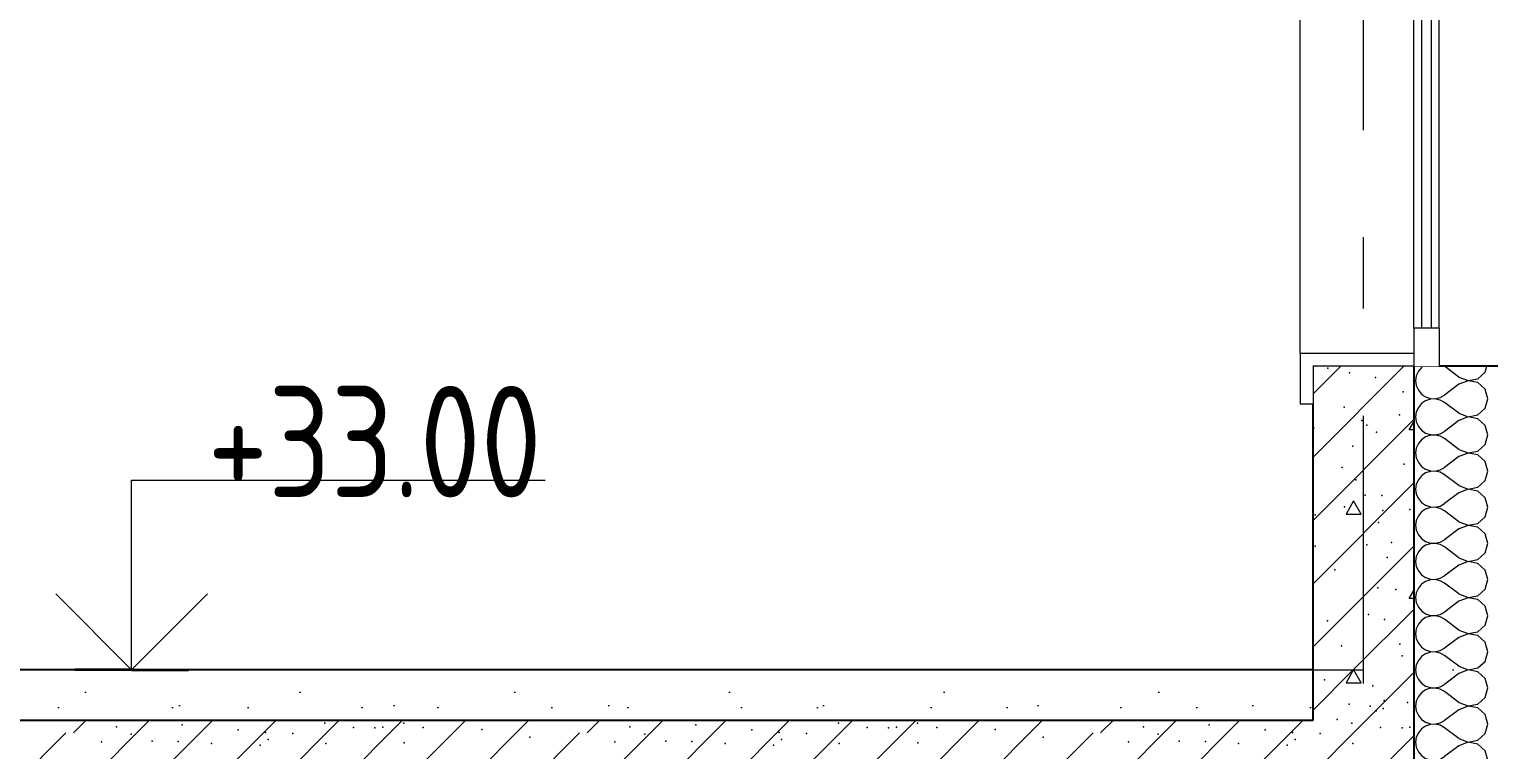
# Model space of a CAD drawing. Header units: millimetres. Extents: x 18162 to 7085488, y 72188 to 247925.
# Drawn here: x 3680692 to 3683577, y 127960 to 129384 of the extents above; entities that cross this region are included whole.
import ezdxf
from ezdxf.enums import TextEntityAlignment as Align

# ---------------------------------------------------------------- set-up
doc = ezdxf.new("R2010")
doc.units = ezdxf.units.MM
doc.header["$MEASUREMENT"] = 0
for name, pattern in [('Dot & Dashed', [670.277762, 317.5, -176.388889, 0, -176.388874]), ('Double Dashed', [1093.611073, 529.166651, -211.666656, 141.111112, -211.666656]), ('Wipeout_Contour', [1000, 0, -1000])]:
    doc.linetypes.add(name, pattern=pattern)
for name, color, linetype in [('Archicad Windows', 7, 'Continuous'), ('Structural - Bearing', 7, 'Continuous'), ('Structural - Grid', 7, 'Continuous')]:
    doc.layers.add(name, color=color, linetype=linetype)
doc.styles.add('GENERATED_STYLE_3', font='', dxfattribs={"width": 0.8})
doc.styles.get('GENERATED_STYLE_3').set_extended_font_data('ISOCPEUR MON')
doc.dimstyles.new('GENERATED_STYLE__10', dxfattribs={"dimtxt": 220.000005, "dimasz": 114, "dimexe": 0.18, "dimexo": 762.629951, "dimgap": 0, "dimtad": 1, "dimdec": 0, "dimzin": 0, "dimdsep": 46, "dimtxsty": 'GENERATED_STYLE_3', "dimblk": 'ARROWHEAD_2', "dimblk1": 'ARROWHEAD_2', "dimblk2": 'ARROWHEAD_2', "dimcen": 0.09, "dimclrd": 13, "dimclre": 13, "dimclrt": 13, "dimadec": 0, "dimazin": 0, "dimtfac": 1, "dimtdec": 4, "dimtmove": 0, "dimatfit": 3, "dimfxl": 1, "dimtolj": 1, "dimtzin": 0, "dimarcsym": 0})
doc.dimstyles.new('GENERATED_STYLE__9', dxfattribs={"dimtxt": 220.000005, "dimasz": 114, "dimexe": 0.18, "dimexo": 312.629951, "dimgap": 0, "dimtad": 1, "dimdec": 0, "dimzin": 0, "dimdsep": 46, "dimtxsty": 'GENERATED_STYLE_3', "dimblk": 'ARROWHEAD_2', "dimblk1": 'ARROWHEAD_2', "dimblk2": 'ARROWHEAD_2', "dimcen": 0.09, "dimclrd": 13, "dimclre": 13, "dimclrt": 13, "dimadec": 0, "dimazin": 0, "dimtfac": 1, "dimtdec": 4, "dimtmove": 0, "dimatfit": 3, "dimfxl": 1, "dimtolj": 1, "dimtzin": 0, "dimarcsym": 0})

# ---------------------------------------------------------------- blocks, each defined once
blk = doc.blocks.new('*X891', base_point=(3761974.7, 95118))
at = {"layer": 'Structural - Bearing', "color": 7, "linetype": 'Continuous', "lineweight": 9}
for p, q in [((3683447.5, 128018), (3683452.4, 128014.6)), ((3683481.1, 128013.2), (3683489.8, 128018)), ((3683575.5, 128010.9), (3683573.5, 128018)), ((3683438, 127993.9), (3683434, 127984.9)), ((3683444.2, 128001.5), (3683438, 127993.9)), ((3683452.4, 128007.1), (3683444.2, 128001.5)), ((3683452.4, 128014.6), (3683461.7, 128011.5)), ((3683461.7, 128010.2), (3683452.4, 128007.1)), ((3683461.7, 128011.5), (3683471.5, 128011)), ((3683471.5, 128010.7), (3683461.7, 128010.2)), ((3683471.5, 128011), (3683481.1, 128013.2)), ((3683481.1, 128008.5), (3683471.5, 128010.7)), ((3683489.8, 128003.7), (3683481.1, 128008.5)), ((3683518.3, 127982.3), (3683489.8, 128003.7)), ((3683555.7, 127978.9), (3683570.1, 127992.1)), ((3683570.1, 127992.1), (3683575.5, 128010.9)), ((3683434, 127984.9), (3683432.6, 127975.1)), ((3683432.6, 127975.1), (3683434, 127965.4)), ((3683434, 127965.4), (3683438, 127956.4)), ((3683518.3, 127968), (3683489.8, 127946.6)), ((3683518.3, 127982.3), (3683536.6, 127975.3)), ((3683536.6, 127975), (3683518.3, 127968)), ((3683536.6, 127975.3), (3683555.7, 127978.9)), ((3683555.7, 127971.4), (3683536.6, 127975)), ((3683570.1, 127958.2), (3683555.7, 127971.4)), ((3683575.5, 127939.4), (3683570.1, 127958.2)), ((3683438, 127956.4), (3683444.2, 127948.8)), ((3683444.2, 127930.1), (3683438, 127922.5)), ((3683444.2, 127948.8), (3683452.4, 127943.2)), ((3683452.4, 127935.7), (3683444.2, 127930.1)), ((3683452.4, 127943.2), (3683461.7, 127940.1)), ((3683461.7, 127938.8), (3683452.4, 127935.7)), ((3683461.7, 127940.1), (3683471.5, 127939.6)), ((3683471.5, 127939.3), (3683461.7, 127938.8)), ((3683471.5, 127939.6), (3683481.1, 127941.8)), ((3683481.1, 127937.1), (3683471.5, 127939.3)), ((3683481.1, 127941.8), (3683489.8, 127946.6)), ((3683489.8, 127932.3), (3683481.1, 127937.1)), ((3683518.3, 127910.9), (3683489.8, 127932.3)), ((3683570.1, 127920.7), (3683575.5, 127939.4)), ((3683434, 127913.5), (3683432.6, 127903.7)), ((3683432.6, 127903.7), (3683434, 127894)), ((3683438, 127922.5), (3683434, 127913.5)), ((3683518.3, 127910.9), (3683536.6, 127903.9)), ((3683536.6, 127903.6), (3683518.3, 127896.6)), ((3683536.6, 127903.9), (3683555.7, 127907.5)), ((3683555.7, 127900), (3683536.6, 127903.6)), ((3683555.7, 127907.5), (3683570.1, 127920.7)), ((3683570.1, 127886.8), (3683555.7, 127900)), ((3683434, 127894), (3683438, 127884.9)), ((3683438, 127884.9), (3683444.2, 127877.4)), ((3683444.2, 127877.4), (3683452.4, 127871.8)), ((3683452.4, 127871.8), (3683461.7, 127868.6)), ((3683481.1, 127870.4), (3683489.8, 127875.1)), ((3683518.3, 127896.6), (3683489.8, 127875.1)), ((3683575.5, 127868), (3683570.1, 127886.8)), ((3683434, 127842.1), (3683432.6, 127832.3)), ((3683438, 127851.1), (3683434, 127842.1)), ((3683444.2, 127858.7), (3683438, 127851.1)), ((3683452.4, 127864.2), (3683444.2, 127858.7)), ((3683461.7, 127867.4), (3683452.4, 127864.2)), ((3683461.7, 127868.6), (3683471.5, 127868.2)), ((3683471.5, 127867.9), (3683461.7, 127867.4)), ((3683471.5, 127868.2), (3683481.1, 127870.4)), ((3683481.1, 127865.6), (3683471.5, 127867.9)), ((3683489.8, 127860.9), (3683481.1, 127865.6)), ((3683518.3, 127839.4), (3683489.8, 127860.9)), ((3683555.7, 127836.1), (3683570.1, 127849.2)), ((3683570.1, 127849.2), (3683575.5, 127868)), ((3683432.6, 127832.3), (3683434, 127822.5)), ((3683434, 127822.5), (3683438, 127813.5)), ((3683438, 127813.5), (3683444.2, 127805.9)), ((3683518.3, 127825.1), (3683489.8, 127803.7)), ((3683518.3, 127839.4), (3683536.6, 127832.4)), ((3683536.6, 127832.1), (3683518.3, 127825.1)), ((3683536.6, 127832.4), (3683555.7, 127836.1)), ((3683555.7, 127828.5), (3683536.6, 127832.1)), ((3683570.1, 127815.4), (3683555.7, 127828.5)), ((3683575.5, 127796.6), (3683570.1, 127815.4)), ((3683444.2, 127787.2), (3683438, 127779.6)), ((3683444.2, 127805.9), (3683452.4, 127800.3)), ((3683452.4, 127792.8), (3683444.2, 127787.2)), ((3683452.4, 127800.3), (3683461.7, 127797.2)), ((3683461.7, 127796), (3683452.4, 127792.8)), ((3683461.7, 127797.2), (3683471.5, 127796.7)), ((3683471.5, 127796.4), (3683461.7, 127796)), ((3683471.5, 127796.7), (3683481.1, 127799)), ((3683481.1, 127794.2), (3683471.5, 127796.4)), ((3683481.1, 127799), (3683489.8, 127803.7)), ((3683489.8, 127789.4), (3683481.1, 127794.2)), ((3683518.3, 127768), (3683489.8, 127789.4)), ((3683570.1, 127777.8), (3683575.5, 127796.6)), ((3683434, 127770.6), (3683432.6, 127760.9)), ((3683432.6, 127760.9), (3683434, 127751.1)), ((3683438, 127779.6), (3683434, 127770.6)), ((3683518.3, 127768), (3683536.6, 127761)), ((3683536.6, 127760.7), (3683518.3, 127753.7)), ((3683536.6, 127761), (3683555.7, 127764.6)), ((3683555.7, 127757.1), (3683536.6, 127760.7)), ((3683555.7, 127764.6), (3683570.1, 127777.8)), ((3683570.1, 127743.9), (3683555.7, 127757.1)), ((3683434, 127751.1), (3683438, 127742.1)), ((3683438, 127742.1), (3683444.2, 127734.5)), ((3683444.2, 127734.5), (3683452.4, 127728.9)), ((3683452.4, 127728.9), (3683461.7, 127725.8)), ((3683471.5, 127725.3), (3683481.1, 127727.5)), ((3683481.1, 127727.5), (3683489.8, 127732.3)), ((3683518.3, 127753.7), (3683489.8, 127732.3)), ((3683575.5, 127725.1), (3683570.1, 127743.9)), ((3683434, 127699.2), (3683432.6, 127689.4)), ((3683438, 127708.2), (3683434, 127699.2)), ((3683444.2, 127715.8), (3683438, 127708.2)), ((3683452.4, 127721.4), (3683444.2, 127715.8)), ((3683461.7, 127724.5), (3683452.4, 127721.4)), ((3683461.7, 127725.8), (3683471.5, 127725.3)), ((3683471.5, 127725), (3683461.7, 127724.5)), ((3683481.1, 127722.8), (3683471.5, 127725)), ((3683489.8, 127718), (3683481.1, 127722.8)), ((3683518.3, 127696.6), (3683489.8, 127718)), ((3683555.7, 127693.2), (3683570.1, 127706.4)), ((3683570.1, 127706.4), (3683575.5, 127725.1)), ((3683432.6, 127689.4), (3683434, 127679.7)), ((3683434, 127679.7), (3683438, 127670.7)), ((3683438, 127670.7), (3683444.2, 127663.1)), ((3683518.3, 127682.3), (3683489.8, 127660.9)), ((3683518.3, 127696.6), (3683536.6, 127689.6)), ((3683536.6, 127689.3), (3683518.3, 127682.3)), ((3683536.6, 127689.6), (3683555.7, 127693.2)), ((3683555.7, 127685.7), (3683536.6, 127689.3)), ((3683570.1, 127672.5), (3683555.7, 127685.7)), ((3683575.5, 127653.7), (3683570.1, 127672.5)), ((3683444.2, 127644.4), (3683438, 127636.8)), ((3683444.2, 127663.1), (3683452.4, 127657.5)), ((3683452.4, 127650), (3683444.2, 127644.4)), ((3683452.4, 127657.5), (3683461.7, 127654.3)), ((3683461.7, 127653.1), (3683452.4, 127650)), ((3683461.7, 127654.3), (3683471.5, 127653.9)), ((3683471.5, 127653.6), (3683461.7, 127653.1)), ((3683471.5, 127653.9), (3683481.1, 127656.1)), ((3683481.1, 127651.3), (3683471.5, 127653.6)), ((3683481.1, 127656.1), (3683489.8, 127660.9)), ((3683489.8, 127646.6), (3683481.1, 127651.3)), ((3683518.3, 127625.1), (3683489.8, 127646.6)), ((3683570.1, 127634.9), (3683575.5, 127653.7)), ((3683434, 127627.8), (3683432.6, 127618)), ((3683432.6, 127618), (3683434, 127608.2)), ((3683438, 127636.8), (3683434, 127627.8)), ((3683518.3, 127625.1), (3683536.6, 127618.2)), ((3683536.6, 127617.9), (3683518.3, 127610.9)), ((3683536.6, 127618.2), (3683555.7, 127621.8)), ((3683555.7, 127614.2), (3683536.6, 127617.9)), ((3683555.7, 127621.8), (3683570.1, 127634.9)), ((3683570.1, 127601.1), (3683555.7, 127614.2)), ((3683434, 127608.2), (3683438, 127599.2)), ((3683438, 127599.2), (3683444.2, 127591.6)), ((3683444.2, 127591.6), (3683452.4, 127586.1)), ((3683452.4, 127586.1), (3683461.7, 127582.9)), ((3683461.7, 127582.9), (3683471.5, 127582.4)), ((3683471.5, 127582.4), (3683481.1, 127584.7)), ((3683481.1, 127584.7), (3683489.8, 127589.4)), ((3683518.3, 127610.9), (3683489.8, 127589.4)), ((3683575.5, 127582.3), (3683570.1, 127601.1)), ((3683570.1, 127563.5), (3683575.5, 127582.3)), ((3683434, 127556.3), (3683432.6, 127546.6)), ((3683438, 127565.4), (3683434, 127556.3)), ((3683444.2, 127572.9), (3683438, 127565.4)), ((3683452.4, 127578.5), (3683444.2, 127572.9)), ((3683461.7, 127581.7), (3683452.4, 127578.5)), ((3683471.5, 127582.1), (3683461.7, 127581.7)), ((3683481.1, 127579.9), (3683471.5, 127582.1)), ((3683489.8, 127575.1), (3683481.1, 127579.9)), ((3683518.3, 127553.7), (3683489.8, 127575.1)), ((3683518.3, 127553.7), (3683536.6, 127546.7)), ((3683555.7, 127550.3), (3683570.1, 127563.5)), ((3683432.6, 127546.6), (3683434, 127536.8)), ((3683434, 127536.8), (3683438, 127527.8)), ((3683438, 127527.8), (3683444.2, 127520.2)), ((3683518.3, 127539.4), (3683489.8, 127518)), ((3683536.6, 127546.4), (3683518.3, 127539.4)), ((3683536.6, 127546.7), (3683555.7, 127550.3)), ((3683555.7, 127542.8), (3683536.6, 127546.4)), ((3683570.1, 127529.6), (3683555.7, 127542.8)), ((3683575.5, 127510.9), (3683570.1, 127529.6)), ((3683444.2, 127501.5), (3683438, 127493.9)), ((3683444.2, 127520.2), (3683452.4, 127514.6)), ((3683452.4, 127507.1), (3683444.2, 127501.5)), ((3683452.4, 127514.6), (3683461.7, 127511.5)), ((3683461.7, 127510.2), (3683452.4, 127507.1)), ((3683461.7, 127511.5), (3683471.5, 127511)), ((3683471.5, 127510.7), (3683461.7, 127510.2)), ((3683471.5, 127511), (3683481.1, 127513.2)), ((3683481.1, 127508.5), (3683471.5, 127510.7)), ((3683481.1, 127513.2), (3683489.8, 127518)), ((3683489.8, 127503.7), (3683481.1, 127508.5)), ((3683518.3, 127482.3), (3683489.8, 127503.7)), ((3683570.1, 127492.1), (3683575.5, 127510.9)), ((3683434, 127484.9), (3683432.6, 127475.1)), ((3683432.6, 127475.1), (3683434, 127465.4)), ((3683438, 127493.9), (3683434, 127484.9)), ((3683518.3, 127468), (3683489.8, 127446.6)), ((3683518.3, 127482.3), (3683536.6, 127475.3)), ((3683536.6, 127475), (3683518.3, 127468)), ((3683536.6, 127475.3), (3683555.7, 127478.9)), ((3683555.7, 127471.4), (3683536.6, 127475)), ((3683555.7, 127478.9), (3683570.1, 127492.1)), ((3683570.1, 127458.2), (3683555.7, 127471.4)), ((3683434, 127465.4), (3683438, 127456.4)), ((3683438, 127456.4), (3683444.2, 127448.8)), ((3683444.2, 127448.8), (3683452.4, 127443.2)), ((3683452.4, 127443.2), (3683461.7, 127440.1)), ((3683461.7, 127438.8), (3683452.4, 127435.7)), ((3683461.7, 127440.1), (3683471.5, 127439.6)), ((3683471.5, 127439.3), (3683461.7, 127438.8)), ((3683471.5, 127439.6), (3683481.1, 127441.8)), ((3683481.1, 127437.1), (3683471.5, 127439.3)), ((3683481.1, 127441.8), (3683489.8, 127446.6)), ((3683575.5, 127439.4), (3683570.1, 127458.2)), ((3683570.1, 127420.7), (3683575.5, 127439.4)), ((3683438, 127422.5), (3683436, 127418)), ((3683444.2, 127430.1), (3683438, 127422.5)), ((3683452.4, 127435.7), (3683444.2, 127430.1)), ((3683489.8, 127432.3), (3683481.1, 127437.1)), ((3683508.8, 127418), (3683489.8, 127432.3)), ((3683567.2, 127418), (3683570.1, 127420.7))]:
    blk.add_line(p, q, dxfattribs=at)
blk = doc.blocks.new('*X906', base_point=(3761974.7, 95118))
at = {"layer": 'Structural - Bearing', "color": 7, "linetype": 'Continuous', "lineweight": 9}
for p, q in [((3683438, 128708.2), (3683434, 128699.2)), ((3683444.2, 128715.8), (3683438, 128708.2)), ((3683447.5, 128718), (3683444.2, 128715.8)), ((3683518.3, 128696.6), (3683489.8, 128718)), ((3683570.1, 128706.4), (3683573.5, 128718)), ((3683434, 128699.2), (3683432.6, 128689.4)), ((3683432.6, 128689.4), (3683434, 128679.7)), ((3683434, 128679.7), (3683438, 128670.7)), ((3683518.3, 128682.3), (3683489.8, 128660.9)), ((3683518.3, 128696.6), (3683536.6, 128689.6)), ((3683536.6, 128689.3), (3683518.3, 128682.3)), ((3683536.6, 128689.6), (3683555.7, 128693.2)), ((3683555.7, 128685.7), (3683536.6, 128689.3)), ((3683555.7, 128693.2), (3683570.1, 128706.4)), ((3683570.1, 128672.5), (3683555.7, 128685.7)), ((3683438, 128670.7), (3683444.2, 128663.1)), ((3683444.2, 128663.1), (3683452.4, 128657.5)), ((3683452.4, 128650), (3683444.2, 128644.4)), ((3683452.4, 128657.5), (3683461.7, 128654.3)), ((3683461.7, 128653.1), (3683452.4, 128650)), ((3683461.7, 128654.3), (3683471.5, 128653.9)), ((3683471.5, 128653.6), (3683461.7, 128653.1)), ((3683471.5, 128653.9), (3683481.1, 128656.1)), ((3683481.1, 128651.3), (3683471.5, 128653.6)), ((3683481.1, 128656.1), (3683489.8, 128660.9)), ((3683489.8, 128646.6), (3683481.1, 128651.3)), ((3683575.5, 128653.7), (3683570.1, 128672.5)), ((3683570.1, 128634.9), (3683575.5, 128653.7)), ((3683434, 128627.8), (3683432.6, 128618)), ((3683438, 128636.8), (3683434, 128627.8)), ((3683444.2, 128644.4), (3683438, 128636.8)), ((3683518.3, 128625.1), (3683489.8, 128646.6)), ((3683518.3, 128625.1), (3683536.6, 128618.2)), ((3683536.6, 128618.2), (3683555.7, 128621.8)), ((3683555.7, 128621.8), (3683570.1, 128634.9)), ((3683432.6, 128618), (3683434, 128608.2)), ((3683434, 128608.2), (3683438, 128599.2)), ((3683438, 128599.2), (3683444.2, 128591.6)), ((3683518.3, 128610.9), (3683489.8, 128589.4)), ((3683536.6, 128617.9), (3683518.3, 128610.9)), ((3683555.7, 128614.2), (3683536.6, 128617.9)), ((3683570.1, 128601.1), (3683555.7, 128614.2)), ((3683575.5, 128582.3), (3683570.1, 128601.1)), ((3683438, 128565.4), (3683434, 128556.3)), ((3683444.2, 128572.9), (3683438, 128565.4)), ((3683444.2, 128591.6), (3683452.4, 128586.1)), ((3683452.4, 128578.5), (3683444.2, 128572.9)), ((3683452.4, 128586.1), (3683461.7, 128582.9)), ((3683461.7, 128581.7), (3683452.4, 128578.5)), ((3683461.7, 128582.9), (3683471.5, 128582.4)), ((3683471.5, 128582.1), (3683461.7, 128581.7)), ((3683471.5, 128582.4), (3683481.1, 128584.7)), ((3683481.1, 128579.9), (3683471.5, 128582.1)), ((3683481.1, 128584.7), (3683489.8, 128589.4)), ((3683489.8, 128575.1), (3683481.1, 128579.9)), ((3683518.3, 128553.7), (3683489.8, 128575.1)), ((3683555.7, 128550.3), (3683570.1, 128563.5)), ((3683570.1, 128563.5), (3683575.5, 128582.3)), ((3683434, 128556.3), (3683432.6, 128546.6)), ((3683432.6, 128546.6), (3683434, 128536.8)), ((3683434, 128536.8), (3683438, 128527.8)), ((3683518.3, 128539.4), (3683489.8, 128518)), ((3683518.3, 128553.7), (3683536.6, 128546.7)), ((3683536.6, 128546.4), (3683518.3, 128539.4)), ((3683536.6, 128546.7), (3683555.7, 128550.3)), ((3683555.7, 128542.8), (3683536.6, 128546.4)), ((3683570.1, 128529.6), (3683555.7, 128542.8)), ((3683438, 128527.8), (3683444.2, 128520.2)), ((3683444.2, 128520.2), (3683452.4, 128514.6)), ((3683452.4, 128507.1), (3683444.2, 128501.5)), ((3683452.4, 128514.6), (3683461.7, 128511.5)), ((3683461.7, 128510.2), (3683452.4, 128507.1)), ((3683461.7, 128511.5), (3683471.5, 128511)), ((3683471.5, 128510.7), (3683461.7, 128510.2)), ((3683471.5, 128511), (3683481.1, 128513.2)), ((3683481.1, 128508.5), (3683471.5, 128510.7)), ((3683481.1, 128513.2), (3683489.8, 128518)), ((3683489.8, 128503.7), (3683481.1, 128508.5)), ((3683575.5, 128510.9), (3683570.1, 128529.6)), ((3683570.1, 128492.1), (3683575.5, 128510.9)), ((3683434, 128484.9), (3683432.6, 128475.1)), ((3683438, 128493.9), (3683434, 128484.9)), ((3683444.2, 128501.5), (3683438, 128493.9)), ((3683518.3, 128482.3), (3683489.8, 128503.7)), ((3683518.3, 128482.3), (3683536.6, 128475.3)), ((3683536.6, 128475.3), (3683555.7, 128478.9)), ((3683555.7, 128478.9), (3683570.1, 128492.1)), ((3683432.6, 128475.1), (3683434, 128465.4)), ((3683434, 128465.4), (3683438, 128456.4)), ((3683438, 128456.4), (3683444.2, 128448.8)), ((3683444.2, 128448.8), (3683452.4, 128443.2)), ((3683518.3, 128468), (3683489.8, 128446.6)), ((3683536.6, 128475), (3683518.3, 128468)), ((3683555.7, 128471.4), (3683536.6, 128475)), ((3683570.1, 128458.2), (3683555.7, 128471.4)), ((3683575.5, 128439.4), (3683570.1, 128458.2)), ((3683438, 128422.5), (3683434, 128413.5)), ((3683444.2, 128430.1), (3683438, 128422.5)), ((3683452.4, 128435.7), (3683444.2, 128430.1)), ((3683452.4, 128443.2), (3683461.7, 128440.1)), ((3683461.7, 128438.8), (3683452.4, 128435.7)), ((3683461.7, 128440.1), (3683471.5, 128439.6)), ((3683471.5, 128439.3), (3683461.7, 128438.8)), ((3683471.5, 128439.6), (3683481.1, 128441.8)), ((3683481.1, 128437.1), (3683471.5, 128439.3)), ((3683481.1, 128441.8), (3683489.8, 128446.6)), ((3683489.8, 128432.3), (3683481.1, 128437.1)), ((3683518.3, 128410.9), (3683489.8, 128432.3)), ((3683555.7, 128407.5), (3683570.1, 128420.7)), ((3683570.1, 128420.7), (3683575.5, 128439.4)), ((3683434, 128413.5), (3683432.6, 128403.7)), ((3683432.6, 128403.7), (3683434, 128394)), ((3683434, 128394), (3683438, 128384.9)), ((3683518.3, 128396.6), (3683489.8, 128375.1)), ((3683518.3, 128410.9), (3683536.6, 128403.9)), ((3683536.6, 128403.6), (3683518.3, 128396.6)), ((3683536.6, 128403.9), (3683555.7, 128407.5)), ((3683555.7, 128400), (3683536.6, 128403.6)), ((3683570.1, 128386.8), (3683555.7, 128400)), ((3683438, 128384.9), (3683444.2, 128377.4)), ((3683444.2, 128377.4), (3683452.4, 128371.8)), ((3683452.4, 128364.2), (3683444.2, 128358.7)), ((3683452.4, 128371.8), (3683461.7, 128368.6)), ((3683461.7, 128367.4), (3683452.4, 128364.2)), ((3683461.7, 128368.6), (3683471.5, 128368.2)), ((3683471.5, 128367.9), (3683461.7, 128367.4)), ((3683471.5, 128368.2), (3683481.1, 128370.4)), ((3683481.1, 128365.6), (3683471.5, 128367.9)), ((3683481.1, 128370.4), (3683489.8, 128375.1)), ((3683489.8, 128360.9), (3683481.1, 128365.6)), ((3683575.5, 128368), (3683570.1, 128386.8)), ((3683570.1, 128349.2), (3683575.5, 128368)), ((3683434, 128342.1), (3683432.6, 128332.3)), ((3683438, 128351.1), (3683434, 128342.1)), ((3683444.2, 128358.7), (3683438, 128351.1)), ((3683518.3, 128339.4), (3683489.8, 128360.9)), ((3683518.3, 128339.4), (3683536.6, 128332.4)), ((3683536.6, 128332.4), (3683555.7, 128336.1)), ((3683555.7, 128336.1), (3683570.1, 128349.2)), ((3683432.6, 128332.3), (3683434, 128322.5)), ((3683434, 128322.5), (3683438, 128313.5)), ((3683438, 128313.5), (3683444.2, 128305.9)), ((3683444.2, 128305.9), (3683452.4, 128300.3)), ((3683481.1, 128299), (3683489.8, 128303.7)), ((3683518.3, 128325.1), (3683489.8, 128303.7)), ((3683536.6, 128332.1), (3683518.3, 128325.1)), ((3683555.7, 128328.5), (3683536.6, 128332.1)), ((3683570.1, 128315.4), (3683555.7, 128328.5)), ((3683575.5, 128296.6), (3683570.1, 128315.4)), ((3683438, 128279.6), (3683434, 128270.6)), ((3683444.2, 128287.2), (3683438, 128279.6)), ((3683452.4, 128292.8), (3683444.2, 128287.2)), ((3683452.4, 128300.3), (3683461.7, 128297.2)), ((3683461.7, 128296), (3683452.4, 128292.8)), ((3683461.7, 128297.2), (3683471.5, 128296.7)), ((3683471.5, 128296.4), (3683461.7, 128296)), ((3683471.5, 128296.7), (3683481.1, 128299)), ((3683481.1, 128294.2), (3683471.5, 128296.4)), ((3683489.8, 128289.4), (3683481.1, 128294.2)), ((3683518.3, 128268), (3683489.8, 128289.4)), ((3683555.7, 128264.6), (3683570.1, 128277.8)), ((3683570.1, 128277.8), (3683575.5, 128296.6)), ((3683434, 128270.6), (3683432.6, 128260.9)), ((3683432.6, 128260.9), (3683434, 128251.1)), ((3683434, 128251.1), (3683438, 128242.1)), ((3683518.3, 128253.7), (3683489.8, 128232.3)), ((3683518.3, 128268), (3683536.6, 128261)), ((3683536.6, 128260.7), (3683518.3, 128253.7)), ((3683536.6, 128261), (3683555.7, 128264.6)), ((3683555.7, 128257.1), (3683536.6, 128260.7)), ((3683570.1, 128243.9), (3683555.7, 128257.1)), ((3683438, 128242.1), (3683444.2, 128234.5)), ((3683444.2, 128234.5), (3683452.4, 128228.9)), ((3683452.4, 128221.4), (3683444.2, 128215.8)), ((3683452.4, 128228.9), (3683461.7, 128225.8)), ((3683461.7, 128224.5), (3683452.4, 128221.4)), ((3683461.7, 128225.8), (3683471.5, 128225.3)), ((3683471.5, 128225), (3683461.7, 128224.5)), ((3683471.5, 128225.3), (3683481.1, 128227.5)), ((3683481.1, 128222.8), (3683471.5, 128225)), ((3683481.1, 128227.5), (3683489.8, 128232.3)), ((3683489.8, 128218), (3683481.1, 128222.8)), ((3683518.3, 128196.6), (3683489.8, 128218)), ((3683575.5, 128225.1), (3683570.1, 128243.9)), ((3683570.1, 128206.4), (3683575.5, 128225.1)), ((3683434, 128199.2), (3683432.6, 128189.4)), ((3683432.6, 128189.4), (3683434, 128179.7)), ((3683438, 128208.2), (3683434, 128199.2)), ((3683444.2, 128215.8), (3683438, 128208.2)), ((3683518.3, 128196.6), (3683536.6, 128189.6)), ((3683536.6, 128189.3), (3683518.3, 128182.3)), ((3683536.6, 128189.6), (3683555.7, 128193.2)), ((3683555.7, 128185.7), (3683536.6, 128189.3)), ((3683555.7, 128193.2), (3683570.1, 128206.4)), ((3683434, 128179.7), (3683438, 128170.7)), ((3683438, 128170.7), (3683444.2, 128163.1)), ((3683444.2, 128163.1), (3683452.4, 128157.5)), ((3683481.1, 128156.1), (3683489.8, 128160.9)), ((3683518.3, 128182.3), (3683489.8, 128160.9)), ((3683570.1, 128172.5), (3683555.7, 128185.7)), ((3683575.5, 128153.7), (3683570.1, 128172.5)), ((3683438, 128136.8), (3683434, 128127.8)), ((3683444.2, 128144.4), (3683438, 128136.8)), ((3683452.4, 128150), (3683444.2, 128144.4)), ((3683452.4, 128157.5), (3683461.7, 128154.3)), ((3683461.7, 128153.1), (3683452.4, 128150)), ((3683461.7, 128154.3), (3683471.5, 128153.9)), ((3683471.5, 128153.6), (3683461.7, 128153.1)), ((3683471.5, 128153.9), (3683481.1, 128156.1)), ((3683481.1, 128151.3), (3683471.5, 128153.6)), ((3683489.8, 128146.6), (3683481.1, 128151.3)), ((3683518.3, 128125.1), (3683489.8, 128146.6)), ((3683555.7, 128121.8), (3683570.1, 128134.9)), ((3683570.1, 128134.9), (3683575.5, 128153.7)), ((3683434, 128127.8), (3683432.6, 128118)), ((3683432.6, 128118), (3683434, 128108.2)), ((3683434, 128108.2), (3683438, 128099.2)), ((3683518.3, 128110.9), (3683489.8, 128089.4)), ((3683518.3, 128125.1), (3683536.6, 128118.2)), ((3683536.6, 128117.9), (3683518.3, 128110.9)), ((3683536.6, 128118.2), (3683555.7, 128121.8)), ((3683555.7, 128114.2), (3683536.6, 128117.9)), ((3683570.1, 128101.1), (3683555.7, 128114.2)), ((3683438, 128099.2), (3683444.2, 128091.6)), ((3683444.2, 128072.9), (3683438, 128065.4)), ((3683444.2, 128091.6), (3683452.4, 128086.1)), ((3683452.4, 128078.5), (3683444.2, 128072.9)), ((3683452.4, 128086.1), (3683461.7, 128082.9)), ((3683461.7, 128081.7), (3683452.4, 128078.5)), ((3683461.7, 128082.9), (3683471.5, 128082.4)), ((3683471.5, 128082.1), (3683461.7, 128081.7)), ((3683471.5, 128082.4), (3683481.1, 128084.7)), ((3683481.1, 128079.9), (3683471.5, 128082.1)), ((3683481.1, 128084.7), (3683489.8, 128089.4)), ((3683489.8, 128075.1), (3683481.1, 128079.9)), ((3683518.3, 128053.7), (3683489.8, 128075.1)), ((3683575.5, 128082.3), (3683570.1, 128101.1)), ((3683570.1, 128063.5), (3683575.5, 128082.3)), ((3683434, 128056.3), (3683432.6, 128046.6)), ((3683432.6, 128046.6), (3683434, 128036.8)), ((3683438, 128065.4), (3683434, 128056.3)), ((3683518.3, 128053.7), (3683536.6, 128046.7)), ((3683536.6, 128046.4), (3683518.3, 128039.4)), ((3683536.6, 128046.7), (3683555.7, 128050.3)), ((3683555.7, 128042.8), (3683536.6, 128046.4)), ((3683555.7, 128050.3), (3683570.1, 128063.5)), ((3683434, 128036.8), (3683438, 128027.8)), ((3683438, 128027.8), (3683444.2, 128020.2)), ((3683444.2, 128020.2), (3683447.5, 128018)), ((3683518.3, 128039.4), (3683489.8, 128018)), ((3683570.1, 128029.6), (3683555.7, 128042.8)), ((3683573.5, 128018), (3683570.1, 128029.6))]:
    blk.add_line(p, q, dxfattribs=at)
blk = doc.blocks.new('*X907', base_point=(3761974.7, 95118))
at = {"layer": 'Structural - Bearing', "color": 7, "linetype": 'Continuous', "lineweight": 9}
for p, q in [((3683229.1, 128662.6), (3683284.5, 128718)), ((3683229.1, 128537.6), (3683409.5, 128718)), ((3683229.1, 128412.6), (3683429.1, 128612.6)), ((3683419.9, 128592.6), (3683429.1, 128608.3)), ((3683429.1, 128592.6), (3683419.9, 128592.6)), ((3683229.1, 128287.6), (3683429.1, 128487.6)), ((3683310, 128451.9), (3683295.1, 128425.9)), ((3683325.2, 128425.9), (3683310, 128451.9)), ((3683295.1, 128425.9), (3683325.2, 128425.9)), ((3683229.1, 128162.6), (3683429.1, 128362.6)), ((3683419.9, 128259.2), (3683429.1, 128275)), ((3683429.1, 128259.2), (3683419.9, 128259.2)), ((3683310, 128118.5), (3683429.1, 128237.6)), ((3683229.1, 128037.6), (3683310, 128118.5)), ((3683310, 128118.5), (3683295.1, 128092.5)), ((3683325.2, 128092.5), (3683310, 128118.5)), ((3683334.5, 128018), (3683429.1, 128112.6)), ((3683295.1, 128092.5), (3683325.2, 128092.5))]:
    blk.add_line(p, q, dxfattribs=at)
for p in [(3683259, 128714.4), (3683301.7, 128705), (3683353.3, 128695.8), (3683407.8, 128667.3), (3683291.4, 128637.4), (3683400.8, 128622), (3683231.2, 128596), (3683326.6, 128610.8), (3683336.4, 128601.4), (3683355.2, 128587.8), (3683308.5, 128559.9), (3683287.6, 128518.1), (3683409.9, 128524.5), (3683314.7, 128493.4), (3683333.2, 128463.5), (3683365.6, 128462.5), (3683234.3, 128424.6), (3683292.2, 128440.1), (3683367.7, 128432.7), (3683421.3, 128434.7), (3683359.2, 128409.1), (3683234.3, 128362.8), (3683336.3, 128365.1), (3683384.8, 128369.6), (3683376.5, 128340.4), (3683272.9, 128315.7), (3683357.9, 128280.2), (3683393.5, 128277.1), (3683339.4, 128227.6), (3683370.8, 128217.9), (3683370.8, 128217.9), (3683258.6, 128214.7), (3683286, 128165.8), (3683401.2, 128168.9), (3683405.8, 128145.7), (3683252.8, 128098.4), (3683348.1, 128086.8), (3683301.1, 128050.1), (3683342.5, 128046.6), (3683370.3, 128057.4), (3683416.3, 128053.4), (3683277.3, 128020.2), (3683354.8, 128037.3), (3683368.2, 128041.4)]:
    blk.add_point(p, dxfattribs=at)
blk = doc.blocks.new('*X911', base_point=(3761974.7, 95118))
at = {"layer": 'Structural - Bearing', "color": 7, "linetype": 'Continuous', "lineweight": 9}
for p, q in [((3680779.8, 127993.5), (3680804.3, 128018)), ((3680779.8, 127868.5), (3680929.3, 128018)), ((3680894.3, 127858), (3681054.3, 128018)), ((3681019.3, 127858), (3681179.3, 128018)), ((3681144.3, 127858), (3681304.3, 128018)), ((3681269.3, 127858), (3681429.3, 128018)), ((3681394.3, 127858), (3681554.3, 128018)), ((3681519.3, 127858), (3681679.3, 128018)), ((3681794.9, 127993.5), (3681819.4, 128018)), ((3681794.9, 127868.5), (3681944.4, 128018)), ((3681909.4, 127858), (3682069.4, 128018)), ((3682034.4, 127858), (3682194.4, 128018)), ((3682159.4, 127858), (3682319.4, 128018)), ((3682284.4, 127858), (3682444.4, 128018)), ((3682409.4, 127858), (3682569.4, 128018)), ((3682534.4, 127858), (3682694.4, 128018)), ((3682810, 127993.5), (3682834.5, 128018)), ((3682810, 127868.5), (3682959.5, 128018)), ((3682924.5, 127858), (3683084.5, 128018)), ((3683049.5, 127858), (3683209.5, 128018)), ((3683174.5, 127858), (3683334.5, 128018)), ((3680629.1, 127858), (3680764.7, 127993.5)), ((3681644.3, 127858), (3681779.8, 127993.5)), ((3682659.4, 127858), (3682794.9, 127993.5)), ((3683299.5, 127858), (3683429.1, 127987.6))]:
    blk.add_line(p, q, dxfattribs=at)
for p in [(3680864.5, 128005.7), (3680893.7, 127991.2), (3680994.5, 128009.6), (3681105.3, 127999.3), (3681159.2, 127994.1), (3681213.3, 127992.5), (3681276.5, 128012.5), (3681333.2, 128004.4), (3681375.6, 128003.3), (3681391, 128004.9), (3681432.7, 128012.6), (3681471, 128004.4), (3681586.5, 128000.2), (3681879.6, 128005.7), (3681908.8, 127991.2), (3682009.7, 128009.6), (3682120.4, 127999.3), (3682174.4, 127994.1), (3682228.4, 127992.5), (3682291.6, 128012.5), (3682348.4, 128004.4), (3682390.7, 128003.3), (3682406.2, 128004.9), (3682447.9, 128012.6), (3682486.1, 128004.4), (3682601.6, 128000.2), (3682894.7, 128005.7), (3682923.9, 127991.2), (3683024.8, 128009.6), (3683135.5, 127999.3), (3683189.5, 127994.1), (3683243.6, 127992.5), (3683306.7, 128012.5), (3683363.5, 128004.4), (3683405.8, 128003.3), (3683421.3, 128004.9), (3680834.9, 127975.7), (3680935.2, 127977.1), (3680986.9, 127976.7), (3681052.6, 127972.8), (3681148.4, 127969.3), (3681164.3, 127980.5), (3681278.2, 127972.4), (3681433.5, 127974.1), (3681681.5, 127984.8), (3681850, 127975.7), (3681950.3, 127977.1), (3682002, 127976.7), (3682067.7, 127972.8), (3682163.5, 127969.3), (3682179.4, 127980.5), (3682293.3, 127972.4), (3682448.6, 127974.1), (3682696.7, 127984.8), (3682865.1, 127975.7), (3682965.4, 127977.1), (3683017.1, 127976.7), (3683082.8, 127972.8), (3683178.7, 127969.3), (3683194.6, 127980.5), (3683308.5, 127972.4)]:
    blk.add_point(p, dxfattribs=at)
blk = doc.blocks.new('Standard grid marker[361]_3', base_point=(3683329.1, 147118))
at = {"layer": 'Structural - Grid', "color": 13, "linetype": 'Double Dashed', "lineweight": 13}
blk.add_line((3683329.1, 146118), (3683329.1, 88118), dxfattribs=at)
at = {"layer": 'Structural - Grid', "color": 13, "lineweight": 13, "style": 'GENERATED_STYLE_3'}
blk.add_attdef('AC_MarkerText_1', text='', height=250, rotation=360, dxfattribs=at).set_placement((3683329.1, 86943), align=Align.TOP_CENTER)
blk = doc.blocks.new('*D1178', base_point=(3761974.7, 95118))
at = {"color": 12, "linetype": 'Continuous', "lineweight": 35}
for p, q in [((3686573.8, 128061.3), (3686723.8, 127974.7)), ((3686573.8, 127461.3), (3686723.8, 127374.7))]:
    blk.add_line(p, q, dxfattribs=at)
at = {"color": 13, "linetype": 'Continuous', "lineweight": 13}
for p, q in [((3686761.3, 128018), (3683991.7, 128018)), ((3686648.8, 127418), (3686648.8, 128018)), ((3686761.3, 127418), (3683991.7, 127418)), ((3686648.8, 127344.7), (3686648.8, 127418))]:
    blk.add_line(p, q, dxfattribs=at)
at = {"color": 13, "lineweight": 13, "insert": (3686668.7, 127533.6), "char_height": 220, "attachment_point": 7, "rotation": 90, "style": 'GENERATED_STYLE_3'}
blk.add_mtext('\\A1;{\\pql;\\fISOCPEUR MON|b0|i0|c0|p0;\\W0.800000;600}', dxfattribs=at)
blk = doc.blocks.new('ARROWHEAD_2')
at = {"color": 0, "linetype": 'Continuous', "lineweight": 0}
for p, q in [((-0.378, -0.655), (0.378, 0.655)), ((0, 0), (-1, 0))]:
    blk.add_line(p, q, dxfattribs=at)
blk = doc.blocks.new('*D1179', base_point=(3761974.7, 95118))
at = {"color": 13, "linetype": 'Continuous', "lineweight": 13}
for p, q in [((3686648.8, 128718), (3686648.8, 128791.4)), ((3686761.3, 128718), (3683991.7, 128718)), ((3686648.8, 128018), (3686648.8, 128718)), ((3686761.3, 128018), (3683991.7, 128018))]:
    blk.add_line(p, q, dxfattribs=at)
at = {"color": 12, "linetype": 'Continuous', "lineweight": 35}
for p, q in [((3686723.8, 128674.7), (3686573.8, 128761.3)), ((3686573.8, 128061.3), (3686723.8, 127974.7))]:
    blk.add_line(p, q, dxfattribs=at)
at = {"color": 13, "lineweight": 13, "insert": (3686668.7, 128183.6), "char_height": 220, "attachment_point": 7, "rotation": 90, "style": 'GENERATED_STYLE_3'}
blk.add_mtext('\\A1;{\\pql;\\fISOCPEUR MON|b0|i0|c0|p0;\\W0.800000;700}', dxfattribs=at)

msp = doc.modelspace()

# ---------------------------------------------------------------- hatches: boundary and pattern name
at = {"layer": 'Structural - Bearing', "linetype": 'Continuous', "lineweight": 9}
h = msp.add_hatch(dxfattribs=at)
h.set_pattern_fill('Lightweight_Concrete_0003', style=0, pattern_type=2)
h.set_pattern_definition([(0, (3761974.7, 95118), (0, 779.423), [48.75, -401.25]), (0, (3762199.7, 95507.7), (0, 779.423), [48.75, -401.25]), (60, (3761974.7, 95118), (-675, 389.7114), [48.75, -401.25]), (60, (3762424.7, 95118), (-675, 389.7114), [48.75, -401.25]), (120, (3762023.5, 95118), (675, 389.7114), [48.75, -401.25]), (120, (3762473.5, 95118), (675, 389.7114), [48.75, -401.25]), (0, (3761974.73, 95193), (0, 150), [0, -150, 0, -225]), (45, (3762049.73, 95193), (-106.06602, 106.06602), [0, -112.5, 0, -187.5])])
h.paths.add_polyline_path([(3678429.1, 128018), (3683229.1, 128018), (3683229.1, 128118), (3678429.1, 128118)])

# ---------------------------------------------------------------- linework, layer by layer
at = {"color": 13, "linetype": 'Continuous', "lineweight": 13}
for p, q in [((3680894.6, 128118), (3680894.6, 128493)), ((3680894.6, 128493), (3681712, 128493)), ((3680894.6, 128118), (3680744.6, 128268)), ((3681044.6, 128268), (3680894.6, 128118))]:
    msp.add_line(p, q, dxfattribs=at)
at = {"color": 8, "linetype": 'Dot & Dashed', "lineweight": 13}
msp.add_line((3658879.3, 128118), (3689916.5, 128118), dxfattribs=at)
at = {"color": 12, "linetype": 'Continuous', "lineweight": 35}
for q in [(3680782.1, 128118), (3681007.1, 128118)]:
    msp.add_line((3680894.6, 128118), q, dxfattribs=at)
at = {"layer": 'Structural - Bearing', "color": 7, "linetype": 'Continuous', "lineweight": 25}
for p, q in [((3683429.1, 128718), (3683429.1, 128018)), ((3683229.1, 128118), (3683229.1, 128018)), ((3683229.1, 128018), (3678429.1, 128018))]:
    msp.add_line(p, q, dxfattribs=at)
at = {"layer": 'Structural - Bearing', "color": 7, "linetype": 'Continuous', "lineweight": 25, "flags": 128}
for points in [[(3683229.1, 128718), (3683229.1, 128643), (3683229.1, 128118)], [(3683679.1, 128718), (3683629.1, 128718), (3683579.1, 128718), (3683479.1, 128718), (3683429.1, 128718)], [(3683229.1, 128118), (3679789.1, 128118), (3679749.1, 128118), (3678429.1, 128118)], [(3683429.1, 128018), (3683429.1, 127858), (3683429.1, 127418)]]:
    msp.add_lwpolyline(points, dxfattribs=at)

# ---------------------------------------------------------------- block references
at = {"layer": 'Structural - Bearing', "lineweight": 0}
for name in ['*X907', '*X906', '*X911', '*X891']:
    msp.add_blockref(name, (3761974.7, 95118), dxfattribs=at)

# ---------------------------------------------------------------- texts
at = {"color": 13, "lineweight": 13, "insert": (3681044.6, 128459.1), "char_height": 220, "attachment_point": 7, "style": 'GENERATED_STYLE_3'}
msp.add_mtext('\\A1;{\\pql;\\fISOCPEUR MON|b0|i0|c0|p0;\\W0.800000;+33.00}', dxfattribs=at)

# ---------------------------------------------------------------- dimensions: what is measured, and where the dimension line sits
at = {"color": 13, "linetype": 'Continuous', "lineweight": 13}
dim = msp.add_linear_dim(base=(3686648.8, 128018), p1=(3683679.1, 127418), p2=(3683229.1, 128018), angle=90, dimstyle='GENERATED_STYLE__10', dxfattribs=at)
dim.commit()
dim.dimension.update_dxf_attribs({"geometry": '*D1178', "text_midpoint": (3686494.8, 127784.7), "dimtype": 160, "text_rotation": 90})

# ---------------------------------------------------------------- next in the draw order: wipeouts: each hides what was drawn before it
at = {"color": 254, "linetype": 'Wipeout_Contour', "lineweight": 0, "ltscale": 14741856.64453319}
msp.add_wipeout([(3683204.1, 128743), (3683204.1, 128643), (3683229.1, 128643), (3683229.1, 128743)], dxfattribs=at).dxf.layer = 'Archicad Windows'

# ---------------------------------------------------------------- next in the draw order: linework, layer by layer
at = {"layer": 'Archicad Windows', "color": 7, "linetype": 'Continuous', "lineweight": 9}
for p, q in [((3683204.1, 128743), (3683204.1, 130393)), ((3683204.1, 128743), (3683204.1, 128643)), ((3683229.1, 128643), (3683204.1, 128643))]:
    msp.add_line(p, q, dxfattribs=at)

# ---------------------------------------------------------------- next in the draw order: wipeouts: each hides what was drawn before it
at = {"color": 254, "linetype": 'Wipeout_Contour', "lineweight": 0, "ltscale": 14742311.60730511}
msp.add_wipeout([(3683429.1, 128718), (3683429.1, 128743), (3683229.1, 128743), (3683229.1, 128718)], dxfattribs=at).dxf.layer = 'Archicad Windows'

# ---------------------------------------------------------------- next in the draw order: wipeouts: each hides what was drawn before it
at = {"color": 254, "linetype": 'Wipeout_Contour', "lineweight": 0, "ltscale": 14742814.795938}
msp.add_wipeout([(3683479.1, 128718), (3683479.1, 128793), (3683429.1, 128793), (3683429.1, 128718)], dxfattribs=at).dxf.layer = 'Archicad Windows'

# ---------------------------------------------------------------- next in the draw order: linework, layer by layer
at = {"layer": 'Archicad Windows', "color": 7, "linetype": 'Continuous', "lineweight": 9}
for p, q in [((3683429.1, 128793), (3683429.1, 130343)), ((3683444.1, 130343), (3683444.1, 128793)), ((3683464.1, 128793), (3683464.1, 130343)), ((3683479.1, 128793), (3683479.1, 130343)), ((3683479.1, 128793), (3683429.1, 128793)), ((3683479.1, 128793), (3683479.1, 128718)), ((3683429.1, 128718), (3683229.1, 128718))]:
    msp.add_line(p, q, dxfattribs=at)
at = {"layer": 'Archicad Windows', "color": 7, "linetype": 'Continuous', "lineweight": 9, "flags": 128}
for points in [[(3683429.1, 128793), (3683429.1, 128743), (3683429.1, 128718)], [(3683429.1, 128743), (3683229.1, 128743), (3683204.1, 128743)]]:
    msp.add_lwpolyline(points, dxfattribs=at)

# ---------------------------------------------------------------- next in the draw order: block references
at = {"layer": 'Structural - Grid', "color": 13, "linetype": 'Continuous', "lineweight": 13}
msp.add_blockref('Standard grid marker[361]_3', (3683329.1, 147118), dxfattribs=at)

# ---------------------------------------------------------------- next in the draw order: dimensions: what is measured, and where the dimension line sits
at = {"color": 13, "linetype": 'Continuous', "lineweight": 13}
dim = msp.add_linear_dim(base=(3686648.8, 128718), p1=(3683229.1, 128018), p2=(3683679.1, 128718), angle=90, dimstyle='GENERATED_STYLE__9', dxfattribs=at)
dim.commit()
dim.dimension.update_dxf_attribs({"geometry": '*D1179', "text_midpoint": (3686494.8, 128434.7), "dimtype": 160, "text_rotation": 90})

doc.saveas('drawing.dxf')
